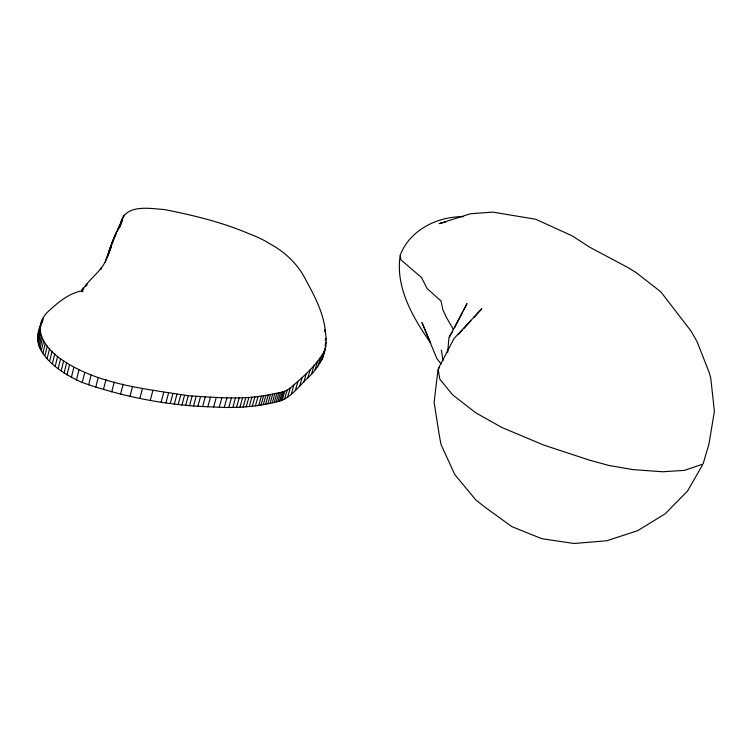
<?xml version="1.0" encoding="UTF-8"?>
<svg xmlns="http://www.w3.org/2000/svg" width="752" height="752" viewBox="0 0 752 752"><rect width="100%" height="100%" fill="white"/><g stroke="black" fill="none" stroke-linecap="round" stroke-linejoin="round"><path stroke-width="1.13" d="M325.202 349.332C317.4 364.964 303.263 376.714 290.244 388.013C284.068 393.099 275.674 393.108 268.229 394.95C241.862 400.064 214.846 397.394 188.273 395.721C144.835 388.728 97.572 384.61 60.574 358.883C43.372 346.775 30.089 325.71 50.713 309.288C59.154 301.514 68.808 293.882 80.182 291.174C81.103 291.052 84.685 292.19 82.137 290.902C88.322 278.654 103.748 270.617 107.433 255.896C110.901 244.616 115.517 233.778 120.64 223.175C124.973 203.698 149.516 208.511 164.397 209.564C193.33 215.194 222.865 222.46 249.711 234.013C256.178 236.429 263.576 239.719 269.677 243.695C285.205 252.005 298.328 264.563 306.111 280.487C315.22 297.2 324.366 314.627 325.616 334.001C328.455 350.836 319.995 366.779 307.85 377.908C298.638 386.284 290.686 398.41 277.986 401.521C257.005 406.954 235.226 408.364 213.634 406.973C168.946 405.798 124.343 397.263 82.203 382.505C61.608 373.246 28.144 352.989 40.373 325.522M400.196 255.567C395.176 287.631 413.177 318.03 430.774 343.232M447.684 352.415L448.925 337.723L452.413 331.764M437.965 370.134L434.12 402.414L439.309 435.399L441.02 444.47L454.669 474.409L475.903 500.033L486.253 508.126L511.99 526.701L541.891 538.723L574.133 543.489L606.742 540.754L637.734 530.649L665.21 513.785L687.469 491.122L702.443 465.084M322.862 357.379L323.416 354.192M37.713 337.178L41.05 323.219M39.753 330.128L41.999 320.907M37.6 339.528L39.884 330.128M42.225 322.674L43.212 318.604M37.779 341.878L40.072 332.44M38.239 344.228L40.552 334.753M39.01 346.597L41.322 337.075M39.941 348.514L42.262 338.964M41.266 350.686L43.597 341.107M42.939 353.055L45.289 343.438M44.941 355.564L47.301 345.92M47.207 358.187L49.585 348.505M49.717 360.857L52.104 351.146M52.396 363.536L54.802 353.788M55.225 366.168L57.641 356.382M58.139 368.687L60.574 358.883M61.1 371.056L63.544 361.223M81.592 291.767L82.109 289.67M81.865 291.184L82.382 289.088M81.996 291.579L82.776 288.448M82.767 289.821L83.284 287.743M64.052 373.208L66.505 363.348M85.747 286.568L86.254 284.51M86.677 285.694L87.194 283.636M66.937 375.088L69.4 365.218M71.327 377.579L73.799 367.69M100.787 269.714L101.351 267.477M105.336 262.119L106.154 258.838M106.887 258.068L107.433 255.896M76.422 380.061L78.913 370.153M107.48 257.222L108.551 252.926M108.175 255.248L109.51 249.927M108.166 255.746L110.027 248.32M109.012 252.973L110.6 246.637M109.623 251.206L111.202 244.908M110.008 250.463L111.841 243.15M110.676 248.668L112.509 241.392M112.142 243.789L113.176 239.653M112.828 242.078L113.862 237.961M113.505 240.424L114.539 236.335M114.436 237.848L115.206 234.793M115.094 236.401L115.864 233.364M115.733 235.085L116.494 232.048M117.415 231.644L118.177 228.655M118.205 229.501L118.703 227.518M118.722 228.364L119.22 226.38M118.976 228.241L119.728 225.271M119.455 227.151L120.198 224.199M119.653 227.095L120.64 223.175M119.812 227.095L121.044 222.207M120.546 224.726L121.41 221.314M120.865 223.917L121.984 219.81M121.044 223.729L122.181 219.208M121.288 223.795L122.98 217.055M123.488 217.413L124.042 215.185M82.203 382.505L84.703 372.588M88.642 384.921L91.152 374.994M95.73 387.289L98.249 377.363M103.428 389.611L105.966 379.685M111.728 391.867L114.285 381.96M120.593 394.067L123.159 384.169M130.002 396.191L132.578 386.312M139.919 398.24L142.504 388.38M150.315 400.205L152.91 390.373M161.154 402.076L163.767 392.271M165.919 402.856L168.533 393.061M170.272 403.533L172.894 393.747M174.314 404.115L176.936 394.349M178.158 404.623L180.781 394.875M181.899 405.065L184.531 395.326M185.641 405.45L188.273 395.721M189.485 405.779L192.117 396.069M193.527 406.061L196.159 396.37M197.87 406.315L200.502 396.652M202.608 406.55L205.249 396.906M207.834 406.766L210.466 397.15M213.634 406.973L216.275 397.385M219.283 407.161L221.915 397.601M224.312 407.283L226.944 397.752M228.805 407.368L231.447 397.855M232.857 407.396L235.489 397.911M236.542 407.358L239.174 397.902M239.935 407.274L242.576 397.827M243.14 407.123L245.772 397.705M246.205 406.907L248.846 397.507M249.222 406.625L251.864 397.253M252.268 406.277L254.9 396.924M255.417 405.854L258.049 396.53M258.726 405.366L261.358 396.069M261.01 404.999L263.632 395.731M263.303 404.604L265.926 395.355M265.606 404.181L268.229 394.95M267.891 403.739L270.504 394.527M270.109 403.288L272.722 394.095M272.262 402.837L274.865 393.663M274.301 402.386L276.905 393.23M276.219 401.944L278.823 392.807M277.986 401.521L280.59 392.403M279.575 401.117L282.179 392.018M280.966 400.75L283.57 391.67M282.141 400.421L284.735 391.35M284.547 399.19L287.132 390.156M287.678 396.99L290.244 388.013M291.344 394.001L293.9 385.099M295.357 390.42L297.895 381.612M299.559 386.434L302.069 377.72M303.77 382.204L306.252 373.594M38.117 334.828L39.433 330.908M307.85 377.908L310.313 369.401M311.657 373.669L314.101 365.265M324.441 331.613L325.071 329.423M315.088 369.636L317.504 361.327M325.278 340.647L325.926 338.409M318.021 365.914L320.408 357.689M325.108 345.488L325.973 342.517M320.352 362.624L322.721 354.465M323.708 353.196L325.738 346.211M321.988 359.851L324.338 351.757M454.556 327.853L462.856 311.685M463.89 309.664L467.001 303.601L449.414 336.783M438.632 367.972L454.02 338.522L481.806 308.743L473.976 317.382M400.675 253.96C410.695 229.539 437.871 216.388 463.288 216.661M458.306 334.649L462.226 330.335M463.796 328.605L470.846 320.831M439.582 367.69L438.096 368.997L439.845 379.215L452.591 394.8L475.856 412.867L501.998 427.54L544.053 445.184L589.53 460.158L608.518 465.385L632.817 469.596L662.634 471.767L684.395 470.376L703.045 464.031L708.929 444.169L714.4 411.288L710.753 378.096L709.286 372.766L697.057 341.634L691.06 331.106L660.801 291.814L636.032 272.515L627.506 267.308L589.831 247.295L572.328 235.921L535.753 219.264L492.776 212.102L470.498 213.756L439.168 223.607L445.776 221.99M441.076 363.968L436.856 358.582L421.975 322.58L429.9 341.173M453.569 329.78L446.641 317.842L442.919 309.918L441.01 300.997L427.061 288.486L421.562 277.62L400.788 259.675L400.252 254.712M441.302 350.065L443.041 360.631"/></g></svg>
